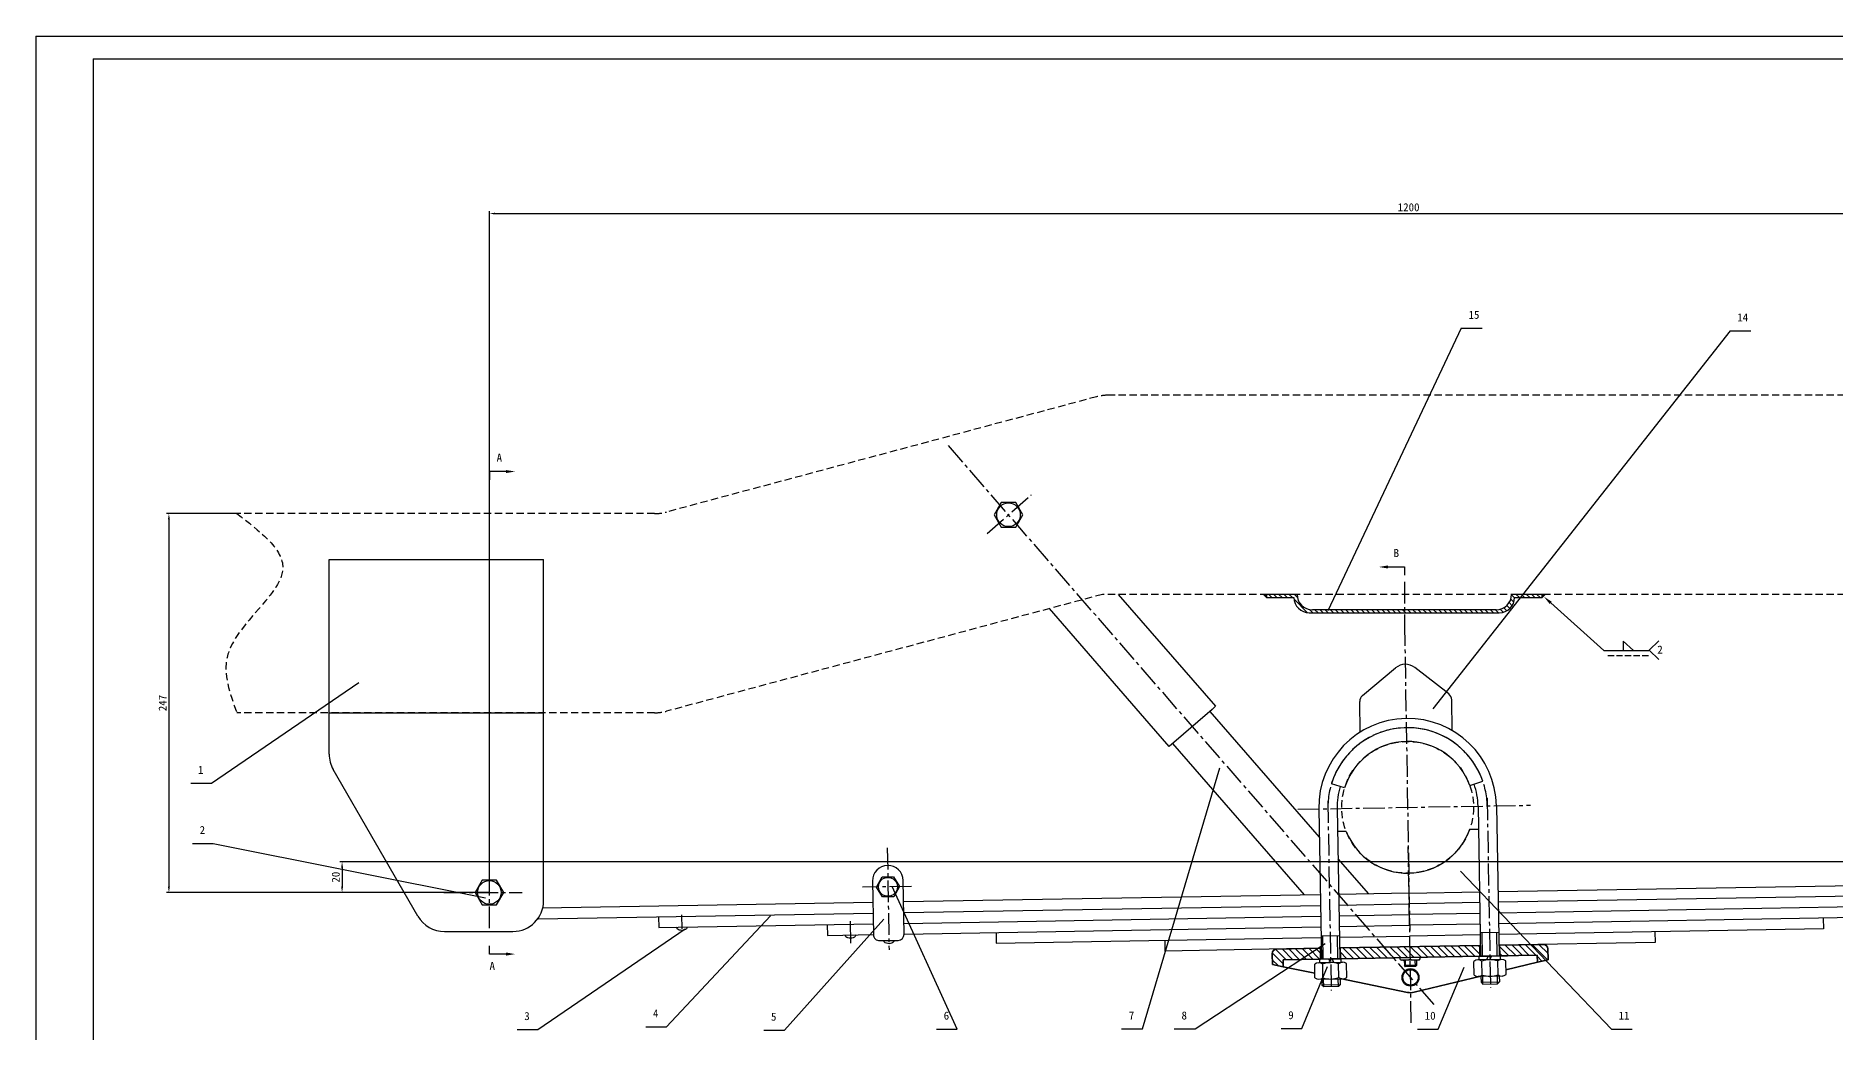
# Model space of a CAD drawing. Header units: millimetres. Extents: x -4667 to 8941, y -1665 to 5310.
# Drawn here: x -52 to 735, y 4572 to 5008 of the extents above; entities that cross this region are included whole.
import ezdxf

# ---------------------------------------------------------------- set-up
doc = ezdxf.new("R2010")
doc.units = ezdxf.units.MM
doc.linetypes.add('CENTER2', pattern=[28.575, 19.05, -3.175, 3.175, -3.175])
doc.linetypes.add('DASHED2', pattern=[9.525, 6.35, -3.175])
for name, color, linetype in [('尺寸', 4, 'CONTINUOUS'), ('点划线', 6, 'CENTER2'), ('细实线', 3, 'CONTINUOUS'), ('虚线', 4, 'DASHED2')]:
    doc.layers.add(name, color=color, linetype=linetype)
doc.layers.add('粗实线', color=2, linetype='CONTINUOUS', lineweight=30)
doc.styles.get("Standard").update_dxf_attribs({"font": '', "height": 3.5})
doc.styles.get('Standard').set_extended_font_data('SimSun')
doc.dimstyles.new('无偏差$0', dxfattribs={"dimtxt": 3.5, "dimasz": 2.5, "dimexe": 1, "dimexo": 0, "dimgap": 1, "dimtad": 1, "dimtoh": 1, "dimdec": 0, "dimzin": 0, "dimdsep": 46, "dimtxsty": 'Standard', "dimcen": 2.5, "dimclrd": 256, "dimadec": 0, "dimazin": 0, "dimtfac": 1, "dimtdec": 0, "dimtofl": 0, "dimtmove": 0, "dimatfit": 3, "dimfxl": 1, "dimtolj": 1, "dimtzin": 0, "dimarcsym": 0})

# ---------------------------------------------------------------- blocks, each defined once
blk = doc.blocks.new('*D140')
at = {"layer": '尺寸', "color": 0, "lineweight": -2, "ltscale": 0.5}
for p, q in [((35.39, 4799.47), (4.67, 4799.47)), ((125.84, 4633.81), (4.67, 4633.81))]:
    blk.add_line(p, q, dxfattribs=at)
at = {"layer": '尺寸', "lineweight": -2, "ltscale": 0.5}
blk.add_line((5.67, 4796.97), (5.67, 4636.31), dxfattribs=at)
at = {"layer": '尺寸', "ltscale": 0.5}
for points in [[(5.26, 4796.97), (6.09, 4796.97), (5.67, 4799.47)], [(5.26, 4636.31), (6.09, 4636.31), (5.67, 4633.81)]]:
    blk.add_solid(points, dxfattribs=at)
at = {"layer": '尺寸', "color": 0, "ltscale": 0.5, "insert": (2.92, 4716.64), "char_height": 3.5, "attachment_point": 5, "rotation": 90}
blk.add_mtext('\\A1;247', dxfattribs=at)
blk = doc.blocks.new('*D141')
at = {"layer": '尺寸', "color": 0, "lineweight": -2, "ltscale": 0.5}
for p, q in [((949.82, 4647.21), (80.4, 4647.21)), ((145.82, 4633.81), (80.4, 4633.81))]:
    blk.add_line(p, q, dxfattribs=at)
at = {"layer": '尺寸', "lineweight": -2, "ltscale": 0.5}
blk.add_line((81.4, 4644.71), (81.4, 4636.31), dxfattribs=at)
at = {"layer": '尺寸', "ltscale": 0.5}
for points in [[(80.98, 4644.71), (81.81, 4644.71), (81.4, 4647.21)], [(80.98, 4636.31), (81.81, 4636.31), (81.4, 4633.81)]]:
    blk.add_solid(points, dxfattribs=at)
at = {"layer": '尺寸', "color": 0, "ltscale": 0.5, "insert": (78.65, 4640.51), "char_height": 3.5, "attachment_point": 5, "rotation": 90}
blk.add_mtext('\\A1;20', dxfattribs=at)
blk = doc.blocks.new('*D142')
at = {"layer": '尺寸', "color": 0, "lineweight": -2, "ltscale": 0.5}
for p, q in [((145.82, 4633.81), (145.82, 4931.65)), ((949.79, 4647.21), (949.79, 4931.65))]:
    blk.add_line(p, q, dxfattribs=at)
at = {"layer": '尺寸', "lineweight": -2, "ltscale": 0.5}
blk.add_line((148.32, 4930.65), (947.29, 4930.65), dxfattribs=at)
at = {"layer": '尺寸', "ltscale": 0.5}
for points in [[(148.32, 4931.07), (148.32, 4930.24), (145.82, 4930.65)], [(947.29, 4931.07), (947.29, 4930.24), (949.79, 4930.65)]]:
    blk.add_solid(points, dxfattribs=at)
at = {"layer": '尺寸', "color": 0, "ltscale": 0.5, "insert": (547.81, 4933.4), "char_height": 3.5, "attachment_point": 5}
blk.add_mtext('\\A1;1200', dxfattribs=at)

msp = doc.modelspace()

# ---------------------------------------------------------------- hatches: boundary and pattern name
at = {"layer": '粗实线', "ltscale": 0.5}
for points in [[(485.62, 4762.81), (485.62, 4764.15), (484.28, 4764.15)], [(607.56, 4764.15), (606.22, 4764.15), (606.22, 4762.81)]]:
    msp.add_hatch(color=256, dxfattribs=at).paths.add_polyline_path(points)
at = {"layer": '细实线', "ltscale": 0.5}
h = msp.add_hatch(dxfattribs=at)
h.set_pattern_fill('ANSI31', color=256, scale=0.5025, angle=90, style=0)
h.set_pattern_definition([(135, (485.6193, 4756.1129), (-1.128145, -1.128145), [])])
h.paths.add_polyline_path([(594.16, 4762.81), (606.22, 4762.81), (606.22, 4764.15), (592.82, 4764.15, -0.414214), (586.12, 4757.45), (505.72, 4757.45, -0.414214), (499.02, 4764.15), (485.62, 4764.15), (485.62, 4762.81), (497.68, 4762.81, 0.414214), (504.38, 4756.11), (587.46, 4756.11, 0.414214)])
h = msp.add_hatch(dxfattribs=at)
h.set_pattern_fill('ANSI31', color=256, scale=0.67, style=0)
h.set_pattern_definition([(45, (101.5547, 4292.4573), (-1.504193, 1.504193), [])])
h.paths.add_polyline_path([(181.61, 4671.21, 0.414214), (179.6, 4673.22), (161.51, 4673.22), (161.51, 4668.53), (179.6, 4668.53, 0.414214), (181.61, 4670.54)], flags=17)
h.paths.add_polyline_path([(161.51, 4673.22), (143.42, 4673.22, 0.414214), (141.41, 4671.21), (141.41, 4670.54, 0.414214), (143.42, 4668.53), (161.51, 4668.53)], flags=17)
h.paths.add_polyline_path([(161.51, 4691.31), (143.42, 4691.31, 0.414214), (141.41, 4689.3), (141.41, 4688.63, 0.414214), (143.42, 4686.62), (161.51, 4686.62)], flags=17)
h.paths.add_polyline_path([(181.61, 4688.63), (181.61, 4689.3, 0.414214), (179.6, 4691.31), (161.51, 4691.31), (161.51, 4686.62), (179.6, 4686.62, 0.414214)], flags=17)
h.paths.add_polyline_path([(179.6, 4686.62, 0.414214), (181.61, 4688.63), (181.61, 4689.3, 0.414214), (179.6, 4691.31), (161.51, 4691.31), (161.51, 4686.62)])
h.paths.add_polyline_path([(161.51, 4686.62), (161.51, 4691.31), (143.42, 4691.31, 0.414214), (141.41, 4689.3), (141.41, 4688.63, 0.414214), (143.42, 4686.62)])
h.paths.add_polyline_path([(143.42, 4673.22, 0.414214), (141.41, 4671.21), (141.41, 4670.54, 0.414214), (143.42, 4668.53), (161.51, 4668.53), (161.51, 4673.22)], flags=17)
h.paths.add_polyline_path([(179.6, 4668.53, 0.414214), (181.61, 4670.54), (181.61, 4671.21, 0.414214), (179.6, 4673.22), (161.51, 4673.22), (161.51, 4668.53)], flags=17)
h.paths.add_polyline_path([(118.64, 4311.22), (118.64, 4315.91), (103.56, 4315.91, 0.414214), (101.55, 4313.9), (101.55, 4313.23, 0.414214), (103.56, 4311.22)])
h.paths.add_polyline_path([(139.74, 4311.22, 0.414214), (141.75, 4313.23), (141.75, 4313.9, 0.414214), (139.74, 4315.91), (124.67, 4315.91), (124.67, 4311.22)])
h.paths.add_polyline_path([(103.56, 4306.53, 0.414214), (101.55, 4304.52), (101.55, 4303.85, 0.414214), (103.56, 4301.84), (118.64, 4301.84), (118.64, 4306.53)])
h.paths.add_polyline_path([(139.74, 4301.84, 0.414214), (141.75, 4303.85), (141.75, 4304.52, 0.414214), (139.74, 4306.53), (124.67, 4306.53), (124.67, 4301.84)])
h.paths.add_polyline_path([(118.64, 4292.46), (118.64, 4297.15), (103.56, 4297.15, 0.414214), (101.55, 4295.14), (101.55, 4294.47, 0.414214), (103.56, 4292.46)])
h.paths.add_polyline_path([(139.74, 4292.46, 0.414214), (141.75, 4294.47), (141.75, 4295.14, 0.414214), (139.74, 4297.15), (124.67, 4297.15), (124.67, 4292.46), (125, 4292.46)])
h = msp.add_hatch(dxfattribs=at)
h.set_pattern_fill('ANSI31', color=256, scale=0.67, angle=90, style=0)
h.set_pattern_definition([(135, (488.1521, 4601.3525), (-1.504193, -1.504193), [])])
h.paths.add_polyline_path([(578.89, 4610.6), (548.41, 4610.07), (548.49, 4605.38), (578.97, 4605.91)])
h.paths.add_polyline_path([(548.41, 4610.07), (537.17, 4609.88), (541.18, 4605.26), (548.49, 4605.38)])
h.paths.add_polyline_path([(537.17, 4609.88), (517.93, 4609.54), (518.01, 4604.85), (521.32, 4604.91), (541.18, 4605.26)])
h.paths.add_polyline_path([(509.22, 4609.39), (490.13, 4609.06, 0.414214), (488.15, 4607.02), (488.23, 4602.33), (492.94, 4601.35), (492.89, 4604.42), (509.3, 4604.7)])
h.paths.add_polyline_path([(608.73, 4609.11, 0.414214), (606.69, 4611.09), (587.6, 4610.75), (587.68, 4606.07), (590.99, 4606.12), (604.09, 4606.35), (604.14, 4603.29), (608.82, 4604.42)])

# ---------------------------------------------------------------- linework, layer by layer
at = {"layer": '尺寸', "ltscale": 0.5}
for p, q in [((641.68, 4743.74), (641.68, 4739.68)), ((646.22, 4739.68), (641.68, 4743.74)), ((641.68, 4739.68), (646.22, 4739.68)), ((634.96, 4737.42), (637.72, 4737.42)), ((638.65, 4737.42), (641.41, 4737.42)), ((642.42, 4737.42), (645.18, 4737.42)), ((646.13, 4737.42), (648.89, 4737.42)), ((649.94, 4737.42), (652.69, 4737.42))]:
    msp.add_line(p, q, dxfattribs=at)
at = {"layer": '点划线', "ltscale": 0.5}
for p, q in [((558.99, 4584.77), (345.93, 4829.91)), ((363.5, 4790.84), (382.95, 4807.74)), ((546.02, 4769.65), (546.02, 4751.11)), ((546.02, 4751.11), (548.28, 4617.22)), ((499.3, 4670.2), (601.16, 4671.97)), ((512.46, 4673.78), (513.93, 4590.93)), ((582.13, 4674.99), (583.59, 4592.22)), ((319.83, 4653.31), (320.6, 4608.74)), ((548.99, 4576.79), (547.65, 4653.74)), ((145.82, 4618.21), (145.82, 4647.21)), ((330.37, 4636.45), (309.03, 4636.08)), ((125.84, 4633.81), (160.13, 4633.81)), ((229.87, 4624.05), (229.98, 4617.84)), ((303.63, 4621.19), (303.8, 4611.07))]:
    msp.add_line(p, q, dxfattribs=at)
msp.add_arc((547.35, 4671.03), 34.84, 0.99587, 180.99587, dxfattribs=at)
at = {"layer": '粗实线'}
for p, q in [((-27.45, 4998.3), (1126.55, 4998.3)), ((-27.45, 4998.3), (-27.45, 4177.3)), ((509.46, 4614.89), (517.5, 4615.03)), ((587.17, 4616.24), (579.13, 4616.1)), ((545.92, 4604.16), (545.96, 4601.83)), ((551.32, 4601.92), (545.96, 4601.83)), ((546.5, 4601.3), (545.96, 4601.83)), ((550.79, 4601.37), (546.5, 4601.3)), ((551.32, 4601.92), (550.79, 4601.37)), ((551.28, 4604.25), (551.32, 4601.92)), ((579.44, 4597.1), (579.48, 4594.56)), ((587.48, 4597.24), (587.52, 4594.69)), ((509.81, 4595.89), (509.85, 4593.34)), ((517.89, 4593.48), (509.85, 4593.34)), ((510.67, 4592.55), (509.85, 4593.34)), ((517.1, 4592.67), (510.67, 4592.55)), ((517.89, 4593.48), (517.1, 4592.67)), ((517.85, 4596.03), (517.89, 4593.48)), ((579.48, 4594.56), (587.52, 4594.69)), ((579.48, 4594.56), (580.3, 4593.77)), ((580.3, 4593.77), (586.73, 4593.88)), ((586.73, 4593.88), (587.52, 4594.69))]:
    msp.add_line(p, q, dxfattribs=at)
at = {"layer": '粗实线', "ltscale": 0.5}
for p, q in [((145.82, 4817.86), (145.82, 4814.2)), ((75.74, 4704.33), (75.74, 4779.37)), ((75.74, 4779.37), (169.54, 4779.37)), ((169.54, 4705.03), (169.54, 4779.37)), ((546.05, 4776.14), (546.05, 4772.48)), ((420.83, 4764.15), (463.38, 4715.2)), ((485.62, 4764.15), (484.28, 4764.15)), ((484.28, 4764.15), (485.62, 4762.81)), ((499.02, 4764.15), (485.62, 4764.15)), ((485.62, 4764.15), (485.62, 4762.81)), ((485.62, 4762.81), (497.68, 4762.81)), ((497.68, 4762.81), (497.68, 4762.81)), ((499.02, 4764.15), (499.02, 4764.15)), ((607.56, 4764.15), (592.82, 4764.15)), ((592.82, 4764.15), (592.82, 4764.15)), ((594.16, 4762.81), (594.16, 4762.81)), ((594.16, 4762.81), (606.22, 4762.81)), ((606.22, 4762.81), (606.22, 4764.15)), ((606.22, 4764.15), (607.56, 4764.15)), ((607.56, 4764.15), (606.22, 4762.81)), ((434.36, 4707.73), (390.73, 4757.93)), ((504.38, 4756.11), (587.46, 4756.11)), ((586.12, 4757.45), (505.72, 4757.45)), ((546.02, 4754.77), (546.02, 4751.11)), ((546.02, 4751.11), (546.07, 4747.59)), ((527.64, 4719.94), (542.08, 4732.01)), ((565.34, 4720.6), (550.49, 4732.16)), ((463.38, 4715.2), (461.86, 4713.88)), ((526.67, 4703.94), (526.44, 4717.32)), ((566.87, 4704.64), (566.64, 4718.01)), ((75.74, 4712.37), (169.54, 4712.37)), ((443.15, 4697.62), (434.36, 4707.73)), ((461.86, 4713.88), (443.15, 4697.62)), ((460.85, 4713), (469.64, 4702.89)), ((75.74, 4694.26), (75.74, 4704.33)), ((169.54, 4630.16), (169.54, 4705.03)), ((469.64, 4702.89), (508.71, 4657.94)), ((502.22, 4632.72), (444.67, 4698.94)), ((114.54, 4623.46), (77.54, 4687.56)), ((519.84, 4679.58), (514.08, 4681.37)), ((574.55, 4680.53), (580.24, 4682.52)), ((508.49, 4670.36), (509.64, 4604.71)), ((516.53, 4670.5), (517.67, 4604.85)), ((578.16, 4671.57), (579.31, 4605.92)), ((586.2, 4671.71), (587.34, 4606.06)), ((520.53, 4660.52), (516.71, 4660.45)), ((574.52, 4661.45), (578.34, 4661.52)), ((516.92, 4648.5), (530.2, 4633.21)), ((313.37, 4638.82), (313.78, 4615.38)), ((327.18, 4615.61), (326.78, 4639.05)), ((586.85, 4634.19), (769.07, 4637.36)), ((313.54, 4629.44), (168.87, 4626.93)), ((509.15, 4632.84), (326.93, 4629.68)), ((548, 4633.52), (517.19, 4632.98)), ((517.27, 4628.29), (548.08, 4628.83)), ((548, 4633.52), (578.82, 4634.06)), ((578.9, 4629.37), (548.08, 4628.83)), ((769.15, 4632.67), (586.94, 4629.51)), ((167.13, 4622.21), (313.62, 4624.75)), ((219.83, 4623.12), (219.91, 4618.44)), ((327.02, 4624.99), (509.23, 4628.15)), ((327.1, 4620.3), (509.31, 4623.47)), ((517.35, 4623.61), (548.16, 4624.14)), ((578.98, 4624.68), (548.16, 4624.14)), ((769.23, 4627.98), (587.02, 4624.82)), ((769.31, 4623.29), (587.1, 4620.13)), ((729.12, 4622.6), (729.2, 4617.91)), ((126.15, 4616.76), (156.14, 4616.76)), ((219.91, 4618.44), (313.7, 4620.07)), ((293.6, 4619.72), (293.68, 4615.03)), ((293.68, 4615.03), (313.78, 4615.38)), ((316.51, 4612.74), (324.55, 4612.88)), ((327.18, 4615.61), (509.39, 4618.78)), ((367.37, 4616.31), (367.45, 4611.62)), ((367.45, 4611.62), (509.47, 4614.09)), ((441.14, 4612.9), (441.22, 4608.21)), ((517.43, 4618.92), (548.25, 4619.45)), ((517.51, 4614.23), (548.33, 4614.76)), ((579.06, 4619.99), (548.25, 4619.45)), ((579.14, 4615.3), (548.33, 4614.76)), ((729.2, 4617.91), (587.18, 4615.44)), ((655.51, 4616.63), (655.59, 4611.94)), ((145.82, 4606.88), (145.82, 4610.54)), ((509.55, 4609.4), (441.22, 4608.21)), ((513.66, 4604.78), (521.32, 4604.91)), ((579.22, 4610.61), (517.59, 4609.54)), ((544.15, 4604.56), (544.14, 4605.31)), ((548.49, 4605.38), (548.5, 4604.64)), ((552.86, 4604.72), (552.84, 4605.46)), ((578.66, 4604.32), (578.64, 4605.91)), ((582, 4604.39), (582.65, 4605.98)), ((583.32, 4605.99), (590.99, 4606.12)), ((583.33, 4604.41), (583.99, 4606)), ((655.59, 4611.94), (587.26, 4610.75)), ((588.04, 4604.49), (588.01, 4606.07)), ((506.86, 4596.44), (506.75, 4602.47)), ((508.48, 4603.1), (518.92, 4603.29)), ((508.99, 4603.11), (508.97, 4604.7)), ((513.7, 4603.2), (509.01, 4603.11)), ((510.34, 4596.5), (510.23, 4602.53)), ((513.7, 4603.2), (512.99, 4604.77)), ((515.04, 4603.22), (514.33, 4604.79)), ((517.3, 4596.62), (517.19, 4602.65)), ((518.37, 4603.28), (518.34, 4604.86)), ((520.78, 4596.68), (520.67, 4602.71)), ((544.15, 4604.56), (544.66, 4604.14)), ((552.36, 4604.27), (544.66, 4604.14)), ((552.36, 4604.27), (552.86, 4604.72)), ((576.49, 4597.65), (576.38, 4603.68)), ((588.55, 4604.5), (578.11, 4604.31)), ((588.68, 4597.26), (578.24, 4597.08)), ((579.97, 4597.71), (579.86, 4603.74)), ((583.33, 4604.41), (588.02, 4604.49)), ((586.93, 4597.83), (586.82, 4603.86)), ((590.41, 4597.89), (590.3, 4603.92)), ((508.61, 4595.87), (519.05, 4596.05))]:
    msp.add_line(p, q, dxfattribs=at)
at = {"layer": '粗实线', "lineweight": 35, "ltscale": 0.175}
for p, q in [((488.15, 4607.02), (488.23, 4602.33)), ((509.3, 4604.7), (509.22, 4609.39)), ((518.01, 4604.85), (517.93, 4609.54)), ((578.97, 4605.91), (578.89, 4610.6)), ((587.68, 4606.07), (587.6, 4610.75)), ((608.73, 4609.11), (608.82, 4604.42))]:
    msp.add_line(p, q, dxfattribs=at)
at = {"layer": '粗实线', "lineweight": 35}
for p, q in [((509.22, 4609.39), (490.13, 4609.06)), ((578.89, 4610.6), (517.93, 4609.54)), ((578.97, 4605.91), (518.01, 4604.85)), ((606.69, 4611.09), (587.6, 4610.75)), ((604.09, 4606.35), (587.68, 4606.07)), ((509.3, 4604.7), (492.89, 4604.42)), ((506.8, 4598.49), (492.94, 4601.35)), ((550.23, 4590.17), (579.46, 4597.28)), ((590.39, 4599.94), (604.14, 4603.29)), ((547.28, 4590.11), (517.82, 4596.21))]:
    msp.add_line(p, q, dxfattribs=at)
at = {"layer": '粗实线', "lineweight": 35, "ltscale": 0.1625}
for p, q in [((583.32, 4605.99), (578.97, 4605.91)), ((587.68, 4606.07), (583.32, 4605.99)), ((513.66, 4604.78), (509.3, 4604.7)), ((518.01, 4604.85), (513.66, 4604.78))]:
    msp.add_line(p, q, dxfattribs=at)
at = {"layer": '粗实线', "lineweight": 35, "ltscale": 0.114375}
for p, q in [((604.09, 4606.35), (604.14, 4603.29)), ((492.89, 4604.42), (492.94, 4601.35))]:
    msp.add_line(p, q, dxfattribs=at)
at = {"layer": '粗实线', "lineweight": 35, "ltscale": 0.179375}
for p, q in [((488.23, 4602.33), (492.94, 4601.35)), ((608.82, 4604.42), (604.14, 4603.29))]:
    msp.add_line(p, q, dxfattribs=at)
at = {"layer": '粗实线', "ltscale": 0.5}
for points in [[(375.98, 4793.51), (379.12, 4798.95), (375.98, 4804.39), (369.69, 4804.39), (366.55, 4798.95), (369.69, 4793.51)], [(148.97, 4628.36), (152.11, 4633.81), (148.97, 4639.25), (142.68, 4639.25), (139.54, 4633.81), (142.68, 4628.36)], [(317.68, 4631.87), (315.09, 4636.18), (317.53, 4640.58), (322.56, 4640.67), (325.15, 4636.36), (322.71, 4631.96)]]:
    msp.add_lwpolyline(points, close=True, dxfattribs=at)
for centre, radius in [((372.83, 4798.95), 5.17), ((145.82, 4633.81), 5.17), ((320.12, 4636.27), 4.14), ((548.64, 4596.68), 3.35)]:
    msp.add_circle(centre, radius, dxfattribs=at)
at = {"layer": '粗实线', "lineweight": 35}
msp.add_circle((548.64, 4596.68), 3.69, dxfattribs=at)
at = {"layer": '粗实线', "ltscale": 0.5}
for centre, radius, start, end in [((504.38, 4762.81), 6.7, 180, 270), ((505.72, 4764.15), 6.7, 180, 270), ((586.12, 4764.15), 6.7, 270, 0), ((587.46, 4762.81), 6.7, 270, 0), ((546.38, 4726.87), 6.7, 52.10021, 129.89152), ((529.79, 4717.37), 3.35, 129.89152, 180.99587), ((563.29, 4717.96), 3.35, 0.99587, 52.10021), ((547.35, 4671.03), 38.86, 0.99587, 180.99587), ((547.35, 4671.03), 34.84, 19.24711, 162.74463), ((547.35, 4671.03), 28.81, 19.24711, 162.74463), ((89.14, 4694.26), 13.4, 180, 210), ((547.35, 4671.03), 30.82, 162.74463, 180.99587), ((547.35, 4671.03), 30.82, 0.99587, 19.24711), ((547.35, 4671.03), 28.81, 201.41208, 340.57966), ((320.07, 4638.94), 6.7, 90.99587, 180.99587), ((320.08, 4638.94), 6.7, 0.98, 90.98), ((156.14, 4630.16), 13.4, 270, 0), ((126.15, 4630.16), 13.4, 210, 270), ((316.46, 4615.42), 2.68, 180.99587, 270.99587), ((324.5, 4615.56), 2.68, 270.99587, 0.97752), ((508.53, 4600.29), 2.81, 52.78266, 129.20908), ((513.88, 4592.85), 10.35, 71.34301, 110.64873), ((518.97, 4600.47), 2.81, 52.78266, 129.20908), ((546.23, 4609.83), 5.66, 248.376, 293.61573), ((550.59, 4609.9), 5.66, 248.376, 293.61573), ((578.16, 4601.5), 2.81, 52.78266, 129.20908), ((578.19, 4599.89), 2.81, 232.78266, 309.20908), ((583.51, 4594.06), 10.35, 71.34301, 110.64873), ((583.28, 4607.52), 10.35, 251.34301, 290.64873), ((588.6, 4601.68), 2.81, 52.78266, 129.20908), ((588.63, 4600.08), 2.81, 232.78266, 309.20908), ((508.56, 4598.68), 2.81, 232.78266, 309.20908), ((513.65, 4606.31), 10.35, 251.34301, 290.64873), ((519, 4598.86), 2.81, 232.78266, 309.20908)]:
    msp.add_arc(centre, radius, start, end, dxfattribs=at)
at = {"layer": '粗实线', "lineweight": 35}
for centre, radius, start, end in [((490.16, 4607.05), 2.01, 90.99587, 180.99587), ((606.72, 4609.08), 2.01, 0.99587, 90.99587), ((548.64, 4596.68), 6.7, 258.31549, 283.67625)]:
    msp.add_arc(centre, radius, start, end, dxfattribs=at)
at = {"layer": '粗实线', "ltscale": 0.5, "extrusion": (0, 0, -1)}
for centre in [(229.96, 4618.61), (303.73, 4615.2), (320.53, 4612.81)]:
    msp.add_ellipse(centre, major_axis=(2.33, 0.01), ratio=0.595361, start_param=6.258506, end_param=9.400099, dxfattribs=at)
at = {"layer": '细实线'}
for p, q in [((-52.45, 5008.3), (1136.55, 5008.3)), ((-52.45, 5008.3), (-52.45, 4167.3)), ((510.44, 4604.72), (510.26, 4614.9)), ((516.87, 4604.83), (516.69, 4615.02)), ((580.11, 4605.93), (579.93, 4616.12)), ((586.54, 4606.05), (586.36, 4616.23)), ((546.5, 4601.3), (546.45, 4604.17)), ((550.79, 4601.37), (550.74, 4604.24)), ((580.3, 4593.77), (580.24, 4597.11)), ((586.73, 4593.88), (586.67, 4597.23)), ((510.67, 4592.55), (510.61, 4595.9)), ((517.1, 4592.67), (517.04, 4596.02))]:
    msp.add_line(p, q, dxfattribs=at)
at = {"layer": '细实线', "ltscale": 0.5}
for p, q in [((570.84, 4880.51), (512.42, 4756.96)), ((570.84, 4880.51), (579.92, 4880.51)), ((688.38, 4879.41), (558.38, 4714.11)), ((688.38, 4879.41), (697.45, 4879.41)), ((633.11, 4739.66), (652.9, 4739.66)), ((657.16, 4735.62), (653.02, 4739.76)), ((657.2, 4743.87), (653.04, 4739.74)), ((24.28, 4681.54), (88.69, 4725.57)), ((431.39, 4574.15), (465.28, 4688.28)), ((15.2, 4681.54), (24.28, 4681.54)), ((15.96, 4655.28), (25.04, 4655.28)), ((25.04, 4655.28), (144.14, 4631.45)), ((350.42, 4574.1), (322.03, 4636.46)), ((636.49, 4574.09), (570.46, 4643.07)), ((223.28, 4575.06), (268.7, 4623.57)), ((274.89, 4573.63), (318.36, 4622.1)), ((167.01, 4573.91), (231.42, 4617.94)), ((454.42, 4574.15), (511.37, 4611.43)), ((501.08, 4574.3), (512.35, 4601.39)), ((560.78, 4574.05), (572.04, 4601.15)), ((157.93, 4573.91), (167.01, 4573.91)), ((214.2, 4575.06), (223.28, 4575.06)), ((265.82, 4573.63), (274.89, 4573.63)), ((341.34, 4574.1), (350.42, 4574.1)), ((422.31, 4574.15), (431.39, 4574.15)), ((445.34, 4574.15), (454.42, 4574.15)), ((492.01, 4574.3), (501.08, 4574.3)), ((551.7, 4574.05), (560.78, 4574.05)), ((636.49, 4574.09), (645.57, 4574.09))]:
    msp.add_line(p, q, dxfattribs=at)
at = {"layer": '细实线', "linetype": 'ByBlock', "lineweight": -2, "ltscale": 0.5}
for points in [[(153.09, 4817.86), (145.82, 4817.86)], [(538.79, 4776.14), (546.05, 4776.14)], [(609.96, 4760.44), (633.11, 4739.66)], [(153.09, 4606.88), (145.82, 4606.88)]]:
    msp.add_lwpolyline(points, dxfattribs=at)
at = {"layer": '细实线', "ltscale": 0.5}
for points in [[(153.09, 4818.52), (157.09, 4817.86), (153.09, 4817.19)], [(538.79, 4776.81), (534.79, 4776.14), (538.79, 4775.48)], [(610.4, 4760.94), (606.99, 4763.13), (609.51, 4759.95)], [(153.09, 4606.21), (157.09, 4606.88), (153.09, 4607.55)]]:
    msp.add_solid(points, dxfattribs=at)
at = {"layer": '虚线', "ltscale": 0.5}
for p, q in [((411.38, 4850.57), (223.24, 4800.15)), ((1019.49, 4851.25), (416.58, 4851.25)), ((218.03, 4799.47), (35.39, 4799.47)), ((413.94, 4764.15), (223.24, 4713.05)), ((1019.49, 4764.15), (413.94, 4764.15)), ((218.04, 4712.37), (35.39, 4712.37))]:
    msp.add_line(p, q, dxfattribs=at)
msp.add_circle((547.35, 4671.03), 28.81, dxfattribs=at)
for centre, start, end in [((416.58, 4831.15), 90, 105), ((416.58, 4831.15), 90, 105), ((218.03, 4819.57), 270, 285), ((218.03, 4732.47), 270, 285)]:
    msp.add_arc(centre, 20.1, start, end, dxfattribs=at)
msp.add_spline([(35.39, 4799.47), (55.47, 4776.49), (31.28, 4737.3), (35.39, 4712.37)], degree=3, dxfattribs=at)

# ---------------------------------------------------------------- texts
at = {"layer": '细实线', "ltscale": 0.5, "char_height": 3.5, "attachment_point": 1}
for s, insert in [('15', (574, 4888.13)), ('14', (691.54, 4887.03)), ('A', (148.98, 4825.7)), ('B', (541.26, 4783.99)), ('2', (656.57, 4741.76)), ('1', (18.36, 4689.16)), ('2', (19.12, 4662.89)), ('A', (145.89, 4603.46)), ('3', (161.09, 4581.52)), ('4', (217.36, 4582.68)), ('6', (344.5, 4581.72)), ('7', (425.47, 4581.76)), ('8', (448.5, 4581.77)), ('9', (495.17, 4581.91)), ('10', (554.86, 4581.67)), ('11', (639.65, 4581.71)), ('5', (268.98, 4581.25))]:
    msp.add_mtext_dynamic_manual_height_columns(s, width=62.7273, gutter_width=17.5, heights=[0], dxfattribs=dict(at, insert=insert))

# ---------------------------------------------------------------- dimensions: what is measured, and where the dimension line sits
at = {"layer": '尺寸', "ltscale": 0.5}
dim = msp.add_linear_dim(base=(949.79, 4930.65), p1=(145.82, 4633.81), p2=(949.79, 4647.21), text='1200', dimstyle='无偏差$0', dxfattribs=at)
dim.commit()
dim.dimension.update_dxf_attribs({"geometry": '*D142', "text_midpoint": (547.81, 4933.4)})
for base, p1, p2, text, picture, middle in [((5.67, 4633.81), (35.39, 4799.47), (125.84, 4633.81), '247', '*D140', (2.92, 4716.64)), ((81.4, 4633.81), (949.82, 4647.21), (145.82, 4633.81), '20', '*D141', (78.65, 4640.51))]:
    dim = msp.add_linear_dim(base=base, p1=p1, p2=p2, angle=90, text=text, dimstyle='无偏差$0', dxfattribs=at)
    dim.commit()
    dim.dimension.update_dxf_attribs({"geometry": picture, "text_midpoint": middle})

doc.saveas('drawing.dxf')
